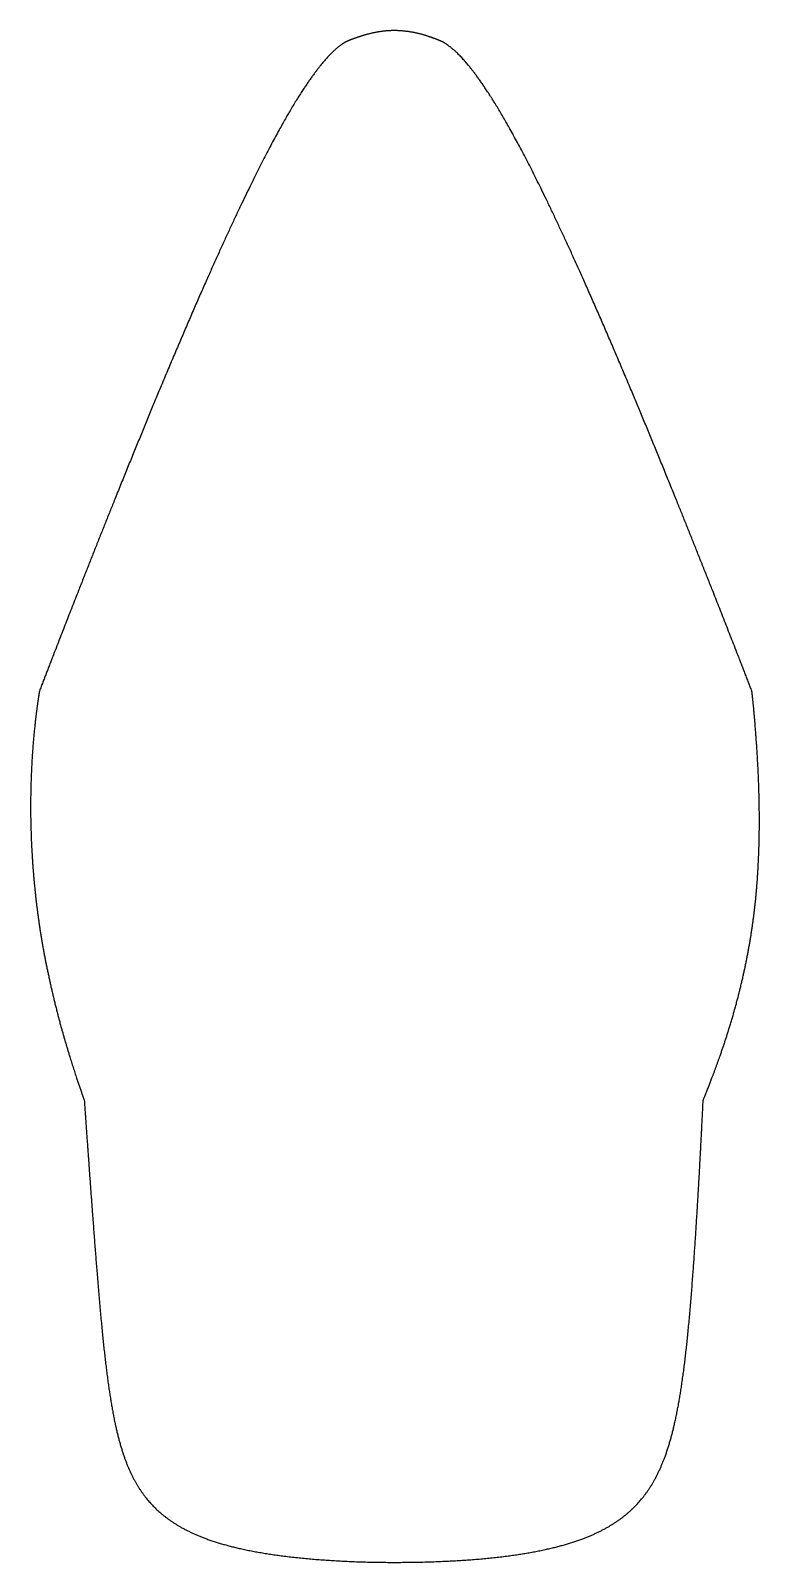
# Model space of a CAD drawing. Header units: millimetres. Extents: x -26 to 26, y 0 to 109.
import ezdxf

# ---------------------------------------------------------------- set-up
doc = ezdxf.new("R2010")
doc.units = ezdxf.units.MM
doc.layers.get('0').update_dxf_attribs({"linetype": 'CONTINUOUS'})

msp = doc.modelspace()

# ---------------------------------------------------------------- linework, layer by layer
for points in [[(-3.47, 108.57), (-3.71, 108.44), (-4.2, 108.11), (-4.99, 107.35), (-6.19, 105.82), (-7.92, 103.02), (-9.87, 99.3), (-12.05, 94.73), (-14.41, 89.41), (-16.95, 83.43), (-19.62, 76.88), (-21.87, 71.24), (-23.6, 66.81), (-24.79, 63.76), (-25.38, 62.21)], [(3.38, 108.57), (3.24, 108.63), (2.97, 108.74), (2.56, 108.9), (2.02, 109.08), (1.34, 109.24), (0.65, 109.34), (-0.03, 109.38), (-0.72, 109.34), (-1.4, 109.24), (-2.09, 109.07), (-2.64, 108.9), (-3.06, 108.74), (-3.33, 108.63), (-3.47, 108.57)], [(25.5, 62.2), (24.9, 63.75), (23.71, 66.81), (21.96, 71.25), (19.7, 76.9), (17, 83.46), (14.44, 89.46), (12.05, 94.79), (9.86, 99.36), (7.88, 103.07), (6.13, 105.86), (4.92, 107.38), (4.11, 108.12), (3.61, 108.45), (3.38, 108.57)], [(-25.38, 62.21), (-25.43, 61.91), (-25.52, 61.3), (-25.65, 60.37), (-25.79, 59.09), (-25.92, 57.41), (-26, 55.65), (-26.03, 53.83), (-25.99, 51.94), (-25.89, 49.98), (-25.72, 47.97), (-25.47, 45.92), (-25.14, 43.83), (-24.71, 41.71), (-24.21, 39.56), (-23.62, 37.39), (-23.08, 35.64), (-22.65, 34.32), (-22.34, 33.43), (-22.18, 32.99)], [(22.02, 32.99), (22.2, 33.43), (22.55, 34.32), (23.06, 35.65), (23.67, 37.4), (24.32, 39.57), (24.87, 41.72), (25.3, 43.84), (25.63, 45.93), (25.85, 47.98), (25.98, 49.98), (26.04, 51.93), (26.04, 53.82), (25.99, 55.64), (25.91, 57.39), (25.79, 59.07), (25.69, 60.36), (25.6, 61.29), (25.53, 61.9), (25.5, 62.2)], [(-22.18, 32.99), (-22.11, 32.02), (-21.98, 30.12), (-21.78, 27.37), (-21.53, 23.92), (-21.22, 19.96), (-20.91, 16.36), (-20.55, 13.13), (-20.11, 10.26), (-19.51, 7.77), (-18.63, 5.65), (-17.36, 3.91), (-15.59, 2.53), (-13.29, 1.5), (-10.48, 0.78), (-7.23, 0.31), (-3.69, 0.04), (0, -0.04), (3.68, 0.04), (7.2, 0.29), (10.4, 0.76), (13.18, 1.48), (15.47, 2.51), (17.25, 3.89), (18.55, 5.63), (19.47, 7.76), (20.12, 10.26), (20.59, 13.13), (20.96, 16.37), (21.26, 19.97), (21.53, 23.93), (21.73, 27.37), (21.88, 30.12), (21.97, 32.02), (22.02, 32.99)]]:
    msp.add_open_spline(points, degree=5)

doc.saveas('drawing.dxf')
